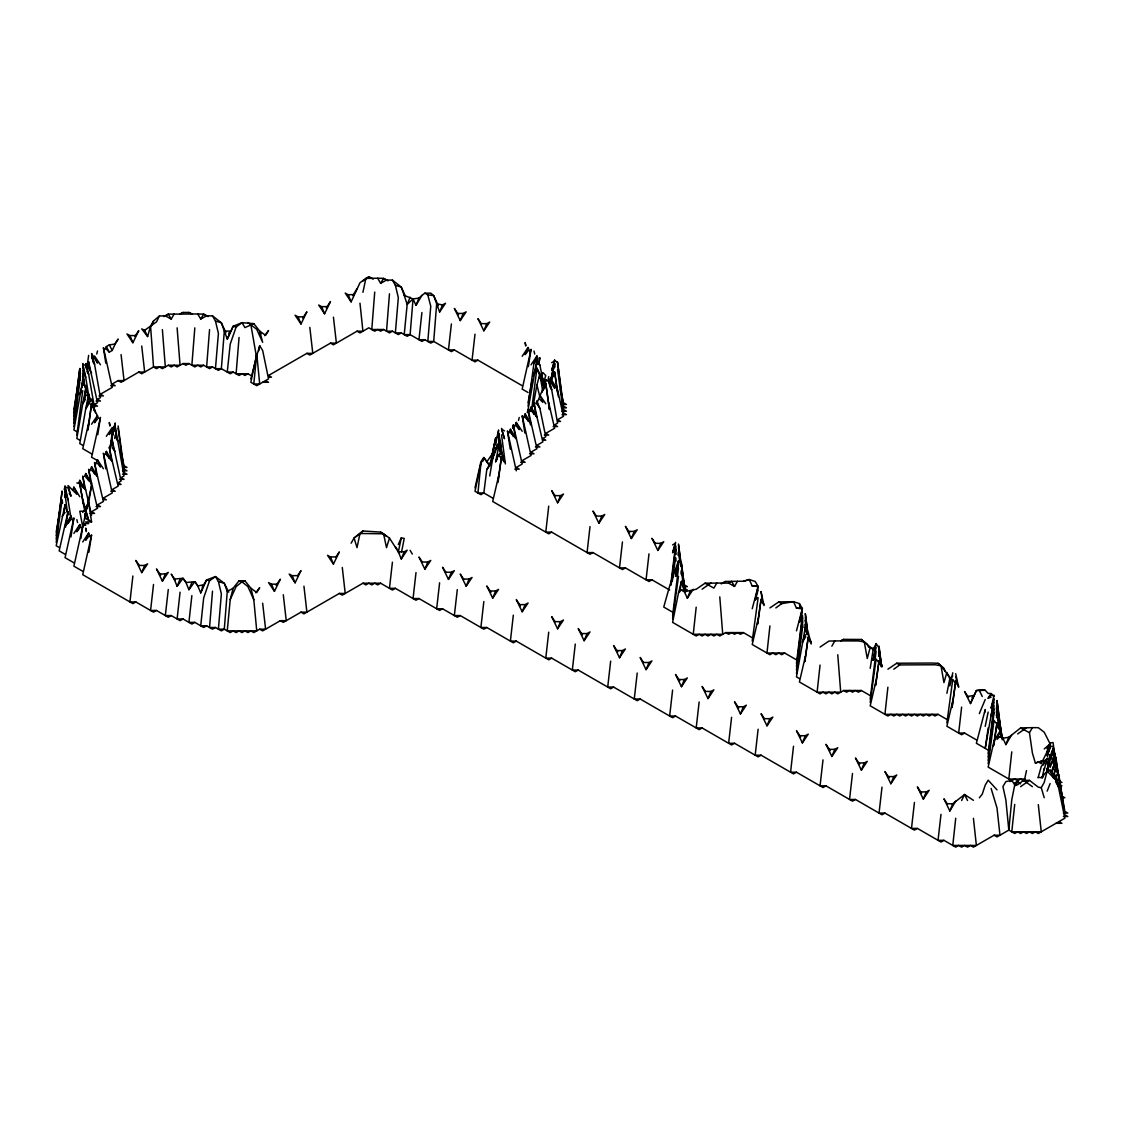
<?xml version="1.0" encoding="UTF-8"?>
<svg xmlns="http://www.w3.org/2000/svg" width="1124" height="1124" viewBox="0 0 1124 1124"><rect width="100%" height="100%" fill="white"/><g stroke="black" fill="none" stroke-linecap="round" stroke-linejoin="round"><path stroke-width="1.5" d="M202.194 587.206L206.619 579.942L215.457 576.57L224.308 583.328L227.259 591.435L224.308 629.187L221.358 630.887L215.457 627.487L209.556 627.487L212.506 591.168M194.817 327.843L191.867 365.258L203.669 365.258L209.556 368.672L212.506 366.958L218.407 370.372L221.358 368.672L224.308 331.074L221.358 322.827L212.506 315.872L206.619 315.844L200.718 319.075L197.768 313.975L168.277 314.144L163.851 316.575M209.556 329.571L206.619 366.958L212.506 366.958M374.728 292.085L371.777 329.501L383.565 329.501L389.466 332.915L392.417 331.201L398.317 334.615L401.268 332.915L407.169 336.315L410.119 334.615L413.056 298.914L404.219 295.415L401.268 287.084L392.417 280.115L386.516 280.087L380.614 283.318L377.664 278.218L365.876 278.401L359.975 282.77L351.124 301.864L345.223 293.097L348.173 294.713L354.074 294.614M389.466 293.814L386.516 331.201L392.417 331.201M239.061 337.453L236.11 373.772L247.898 373.772L250.849 375.472M233.16 588.189L230.209 599.584L227.259 630.887L256.75 630.887L253.799 599.668L250.849 588.203L244.948 580.771L239.061 580.771L233.16 588.189L227.259 591.435M256.75 353.99L253.799 383.987L259.7 383.987L256.75 353.99L250.849 382.286L256.75 385.701L268.552 378.886L262.651 350.449L259.7 345.728L257.241 354.06M480.889 463.664L475.002 491.258L480.889 494.672L483.84 492.972L486.79 469.593L489.741 465.757L483.84 457.538L480.889 463.664L477.939 492.972L483.84 492.972L492.691 498.072M1014.719 804.433L1011.769 831.816L1041.26 831.816L1038.309 804.644M421.907 312.556L418.957 339.715L424.858 339.715L430.759 343.129L433.709 341.429L436.66 303.845L433.709 295.612L430.759 293.167L424.858 293.167L421.907 295.429L418.957 298.099L416.006 305.321L413.056 298.914L418.957 298.099M696.192 607.185L693.241 634.301L722.732 634.301L719.781 596.872M769.926 625.913L766.975 653.03L784.664 653.03L796.466 659.83M820.056 665.085L817.106 692.187L840.71 692.187L837.759 654.772M887.89 687.214L884.939 714.33L938.034 714.33L946.886 719.43M955.723 818.272L952.773 845.431L976.377 845.431L973.426 818.328M1011.769 751.858L1008.818 779.03L1025.032 779.03M180.065 592.207L177.114 618.973L183.015 618.973L191.867 624.073L194.817 622.373L203.669 627.487L206.619 625.787L212.506 629.187L215.457 627.487M191.867 595.608L188.916 622.373L194.817 622.373M168.277 589.538L165.326 615.559L171.227 615.559L180.065 620.673L183.015 618.973M392.417 562.197L389.466 588.316L395.367 588.316L416.006 600.244L418.957 598.53L439.61 610.458L442.561 608.758L457.299 617.273L460.25 615.559L483.84 629.187L486.79 627.487L513.331 642.802L516.281 641.101L548.723 659.83L551.673 658.13L575.277 671.759L578.228 670.059L610.669 688.787L613.606 687.073L637.21 700.702L640.16 699.002L672.602 717.73L675.552 716.03L699.142 729.645L702.093 727.945L731.584 744.973L734.534 743.273L758.124 756.888L761.074 755.188L793.516 773.916L796.466 772.216L823.007 787.545L825.957 785.845L852.498 801.159L855.448 799.459L882.003 814.788L884.939 813.088L914.444 830.116L917.381 828.402L940.985 842.031L943.935 840.331L955.723 847.145L958.674 845.431L961.624 847.145L964.575 845.431L967.525 847.145L970.476 845.431L973.426 847.145L994.066 835.216L999.967 835.216L997.016 808.016L991.115 788.43M132.885 575.98L129.934 601.944L135.835 601.944L153.524 612.159L156.475 610.458L168.277 617.273L171.227 615.559M153.524 584.494L150.574 610.458L156.475 610.458M416.006 572.566L413.056 598.53L418.957 598.53M451.398 323.965L448.448 349.929L454.349 349.929L475.002 361.858L477.939 360.158L522.182 385.701M439.61 582.794L436.66 608.758L442.561 608.758M475.002 334.193L472.052 360.158L477.939 360.158M457.299 589.594L454.349 615.559L460.25 615.559M483.84 601.523L480.889 627.487L486.79 627.487M513.331 615.137L510.394 641.101L516.281 641.101M548.723 506.165L545.772 532.13L551.673 532.13L590.016 554.273L592.966 552.558L622.457 569.587L625.408 567.887L648.998 581.515L651.948 579.801L669.651 590.03M548.723 632.166L545.772 658.13L551.673 658.13M575.277 644.08L572.327 670.059L578.228 670.059M590.016 526.594L587.065 552.558L592.966 552.558M622.457 541.923L619.507 567.887L625.408 567.887M610.669 661.109L607.719 687.073L613.606 687.073M648.998 553.837L646.061 579.801L651.948 579.801M637.21 673.037L634.259 699.002L640.16 699.002M672.602 690.066L669.651 716.03L675.552 716.03M699.142 701.98L696.192 727.945L702.093 727.945M731.584 717.309L728.633 743.273L734.534 743.273M758.124 729.223L755.173 755.188L761.074 755.188M793.516 746.252L790.565 772.216L796.466 772.216M823.007 759.88L820.056 785.845L825.957 785.845M852.498 773.495L849.547 799.459L855.448 799.459M882.003 787.123L879.052 813.088L884.939 813.088M914.444 802.438L911.494 828.402L917.381 828.402M940.985 814.366L938.034 840.331L943.935 840.331M961.624 707.094L958.674 733.059L964.575 733.059L976.377 739.859M993.476 745.802L997.016 722.816L999.967 729.125L1001.147 736.037M73.889 416.344L79.79 368.63L80.422 373.744M64.63 492.804L65.052 489.39L68.002 499.815L70.812 516.829M73.889 419.744L79.79 371.875L80.422 377.004M73.889 423.158L79.79 375.444L80.422 380.558M81.897 387.232L82.74 380.39L84.005 384.872M84.426 399.287L85.691 389.059L86.534 392.009M670.705 584.873L675.552 545.562L676.184 550.69M796.466 663.244L802.367 615.362L802.789 618.79M796.466 666.644L802.367 618.776L802.789 622.19M796.466 670.059L802.367 622.345L803 627.445M804.896 627.304L805.318 623.876L806.948 631.576M803.843 639.387L804.264 635.987M804.686 632.573L805.318 627.473L806.161 630.409M870.201 699.002L876.102 651.302M878.631 652.847L879.052 649.419L881.16 666.518M878.631 656.416L879.052 653.002L882.003 666.869M988.165 753.487L994.066 705.605M988.165 756.888L994.066 709.019M988.165 760.302L994.066 712.602M996.384 709.033L997.016 703.905L1000.81 734.689M996.384 712.447L997.016 707.319L1000.388 734.674M996.384 715.847L997.016 710.719L999.334 729.532M1048.847 765.233L1050.111 754.977L1053.048 760.007L1056.56 771.219M56.2 538.944L62.101 491.483M87.588 402.842L88.641 394.355L89.906 399.118M87.798 430.014L91.592 403.825L98.673 418.409M114.55 428.314L115.182 423.214L109.983 447.619M114.76 430.014L115.182 426.614L124.033 475.944L121.083 477.644L124.033 479.344L119.608 479.344M497.96 481.156L501.543 456.555L504.493 461.5M536.092 367.014L536.935 360.214L539.885 365.005L544.1 386.558M671.126 584.93L675.552 549.214L676.184 554.315M672.602 615.559L678.503 567.943M757.492 624.185L761.074 599.415L764.025 604.501M804.686 661.643L808.268 637.041L811.219 641.987M875.47 685.485L879.052 660.715L882.003 665.801M951.93 707.614L955.723 681.144L958.674 686.244M996.595 717.786L997.016 714.386L999.967 729.125L997.438 725.373M64.616 497.37L65.052 493.914L67.229 511.223M531.905 407.759L536.935 368.152L544.311 388.272M678.053 555.256L678.503 551.8L679.809 562.183M681.004 573.999L681.439 570.528L684.066 591.308M56.2 535.53L62.101 491.076M73.889 412.944L79.79 368.475M73.889 426.558L79.79 382.076M76.839 435.072L82.74 390.604M796.466 673.459L802.367 628.99M88.051 429.719L91.592 403.825L94.542 410.836L91.592 399.301L88.641 401.9L85.691 408.967L79.79 443.587L82.74 445.287M110.11 448.195L112.231 432.585M497.89 436.056L498.592 430.843M498.002 482.491L501.543 456.555L503.313 460.742M528.083 406.129L533.984 363.038M545.07 384.97L545.772 379.757L548.723 381.71L551.673 389.663L557.574 423.158L554.624 424.858L557.574 426.558L553.149 426.558M752.223 641.101L758.124 597.715M757.773 623.722L761.074 599.415L763.294 604.052M804.967 661.249L808.268 637.041L810.629 642.633M870.201 702.402L876.102 659.015L880.036 664.256M875.736 685.022L879.052 660.715L881.258 665.338M946.886 722.844L952.773 679.472L954.74 682.085M952.183 707.179L955.723 681.144L958.674 687.326L955.723 673.697M988.165 763.702L994.066 720.372L995.752 722.873M56.2 542.344L62.101 499.758L62.565 503.159M114.718 428.244L115.182 424.83L109.281 434.595L112.231 427.499L106.344 436.295M114.718 438.458L115.182 435.058L118.132 441.381L116.446 438.866M672.25 581.445L675.552 557.532L676.016 560.96M672.602 618.973L678.503 576.373M993.953 744.959L997.016 722.816L1002.917 738.58L999.967 736.501L997.016 739.353L999.967 731.162L994.066 740.913L988.165 767.102L1011.769 780.73L1014.719 779.03L1017.656 780.73L1020.606 779.03L1023.557 780.73M86.984 367.239L88.641 355.423M539.408 377.72L539.885 374.362L542.555 390.168M1052.317 771.949L1053.048 766.807L1051.572 772.862M988.165 727.931L985.214 748.373L994.066 698.707L991.115 707.965L993.082 705.465M64.026 511.603L65.052 504.774L67.159 512.361M680.161 589.889L681.439 581.333L684.39 591.14L681.439 589.903L678.503 592.924L672.602 622.373L696.192 636.001L699.142 634.301L702.093 636.001L705.043 634.301L707.994 636.001L710.944 634.301L713.881 636.001L716.831 634.301L719.781 636.001L725.683 632.587L743.386 632.587L752.223 637.701M70.953 536.949L73.889 517.925L65.052 557.673L73.889 562.773M80.872 538.537L82.74 526.439L73.889 566.187L82.74 571.287M97.76 434.721L100.443 417.397L91.592 457.215L97.493 460.615M88.908 552.207L91.592 534.884L82.74 574.701L132.885 603.644L135.835 601.944M528.35 366.649L531.034 349.353L522.182 389.101L528.083 392.501M539.113 362.673L539.885 357.685L538.565 364.021M65.585 527.1L68.002 511.827L68.845 514.82M512.797 428.399L513.331 425.012L522.182 464.015L516.281 467.429L519.232 469.129L514.806 469.129M870.201 668.302L873.151 649.742L876.102 643.602L879.052 647.874L881.638 666.63L879.052 646.131M110.264 448.645L111.95 438.402M1046.599 772.16L1050.111 754.977L1055.352 766.456M489.741 475.972L492.691 458.395L495.642 448.378L498.592 443.362L500.236 451.075M258.857 350.702L259.7 345.728M73.889 409.529L78.02 385.293M78.61 381.837L79.2 378.381M56.2 532.13L60.036 509.622M60.626 506.165L61.216 502.709M76.839 482.899L79.79 483.77L82.74 499.59L88.641 520.215L85.691 511.041L88.641 502.653L91.592 485.371L82.74 527.016L79.79 511.181L85.691 511.308L88.641 502.653L91.592 521.915L85.691 521.915L88.641 523.615L82.74 523.615L85.691 525.315L82.74 525.315M528.083 402.715L532.214 379.505M532.804 376.189L533.394 372.873M533.099 406.41L536.935 384.815L539.885 374.362M875.118 655.573L873.151 660.28L876.102 643.602M562 407.829L566.426 407.829L563.475 406.129L557.574 362.729L554.624 360.116L550.69 381.556M544.311 387.921L545.772 379.757L542.836 390.379L544.803 387.485M483.222 460.91L483.84 457.538L489.741 465.757M984.596 712.953L985.214 709.581L976.377 743.273L988.165 750.087M1048.144 767.917L1047.161 771.022L1050.111 754.977M676.859 573.324L675.552 576.345L678.503 560.876L681.439 564.192L685.218 591.617M1047.484 756.719L1050.111 742.978L1050.575 746.406M401.591 551.856L404.219 538.438L401.268 537.876L398.317 544.536M490.106 464.198L495.642 438.093L496.063 441.521M1063.374 816.488L1067.8 816.488L1064.85 814.788L1058.949 775.448L1055.998 775.153L1064.85 818.188L1038.309 833.516L1035.359 831.816L1032.408 833.516L1029.458 831.816L1026.507 833.516L1023.557 831.816L1020.606 833.516L1017.656 831.816L1014.719 833.516L1008.818 830.116L1005.868 799.979L1002.917 786.533L1005.868 781.63L1011.769 780.295L1014.719 784.945L1011.769 799.782L1008.818 830.116L997.016 836.916L994.066 835.216M65.052 504.774L56.2 545.758L59.151 547.458M497.328 458.985L495.642 461.739L498.592 446.973L495.642 448.378M805.318 627.473L796.466 676.859L799.417 678.573M88.641 394.355L85.691 408.967L88.22 404.823M946.886 693.283L949.822 678.685L952.773 675.861M548.076 379.856L548.723 376.624M398.317 552.123L401.268 537.876M551.027 380.938L554.624 363.572L555.045 366.972M985.214 726.357L988.165 712.082M82.74 380.39L73.889 429.958L76.839 431.672M68.002 511.827L59.151 550.858L65.052 554.273M362.926 292.338L365.876 278.401L368.827 276.855L371.777 278.218M1042.131 778.061L1044.21 768.254M757.14 597.308L755.173 600.202L758.124 586.447L755.173 581.473L749.272 579.548L743.386 581.389M492.691 451.834L495.642 438.163L498.592 436.548L503.791 460.643M496.007 441.929L498.592 429.944M769.926 607.915L778.777 601.93L793.516 601.691L799.417 603.602L802.367 608.534L799.417 622.317L802.367 611.962M536.935 360.214L528.083 409.529L531.034 411.229M991.115 715.735L994.066 702.205M112.611 435.016L115.182 423.214M1024.301 780.73L1026.507 770.614M1047.161 771.022L1053.048 748.696L1055.998 758.208L1058.949 778.834M949.836 686.019L952.773 672.798M475.002 487.858L480.889 461.739L483.84 457.538M554.624 363.572L550.577 381.233M1053.427 777.724L1055.998 766.498L1053.048 768.001L1051.783 772.68M88.641 423.228L82.74 448.701L91.592 453.801M991.115 707.965L994.066 695.222M498.592 476.084L492.691 501.487L548.723 533.83L551.673 532.13M758.124 619.113L752.223 644.516L769.926 654.73L772.876 653.03L775.827 654.73L778.777 653.03L781.714 654.73L784.664 653.03M805.318 656.571L799.417 681.973L820.056 693.887L823.007 692.187L825.957 693.887L828.908 692.187L831.858 693.887L834.809 692.187L837.759 693.887L843.66 690.487L861.349 690.487L870.201 695.587M873.151 660.28L876.102 647.635M876.102 680.413L870.201 705.816L887.89 716.03L890.84 714.33L893.791 716.03L896.741 714.33L899.692 716.03L902.642 714.33L905.593 716.03L908.543 714.33L911.494 716.03L914.444 714.33L917.381 716.03L920.331 714.33L923.282 716.03L926.232 714.33L929.183 716.03L932.133 714.33L935.084 716.03L938.034 714.33M952.773 700.842L946.886 726.245L961.624 734.759L964.575 733.059M675.552 576.345L678.503 564.15M96.748 354.032L97.493 350.997M518.501 420.46L519.232 417.468M1043.423 764.994L1044.21 761.791L1047.161 758.447L1044.21 769.828M491.427 457.538L495.642 441.479L496.063 444.921M250.849 378.886L256.75 355.732M678.503 592.924L681.439 581.333M64.209 489.39L65.052 486.144L68.002 499.815M541.993 392.29L545.772 383.41L549.566 409.586M752.223 608.716L758.124 586.447L752.223 586.04L749.272 579.548L743.386 581.22L725.683 581.473L722.732 583.019L705.043 583.201L696.192 589.243L684.39 591.772L681.439 589.903M796.466 630.845L802.367 608.576L796.466 608.182L793.516 601.691L781.714 603.63L778.777 601.93M1053.048 777.555L1055.998 766.498L1058.949 775.448M512.488 428.019L513.331 425.012L514.947 435.185M527.24 412.705L528.083 409.684L536.935 448.701L531.034 452.101L533.984 453.801L529.559 453.801M1038.084 777.822L1041.26 766.484L1047.161 758.447M110.124 447.717L112.231 440.229L121.083 481.044L118.132 482.744L121.083 484.458L118.132 484.458M497.749 436.168L498.592 433.176L501.543 447.029M147.623 336.554L144.673 330.287L141.722 328.896L147.623 336.554L150.574 326.143L153.524 320.972L159.425 315.942L165.326 315.844L168.277 314.144L171.227 319.075L174.178 313.975M675.552 542.33L672.602 552.783L675.552 543.229L672.602 544.915M678.503 560.876L669.651 586.011L663.75 607.044L672.602 612.159M554.624 360.116L551.673 370.442L554.624 361.029L551.673 362.687M82.74 383.958L79.79 394.271L81.476 391.756M86.955 367.745L88.641 361.9L97.493 402.715L94.542 404.429L97.493 406.129L94.542 406.129M755.173 600.202L758.124 590.002M113.707 431.658L115.182 426.614L116.657 438.529M1042.735 777.611L1043.718 774.281M112.231 434.398L115.182 424.83M362.926 530.978L359.975 533.563L357.025 547.655L354.074 538.031L359.975 533.563L365.876 533.549L383.565 533.816L389.466 538.115L386.516 547.683L383.565 533.816L380.614 532.116L362.926 530.978L354.074 538.031L351.124 543.201M543.328 383.41L545.772 375.599L542.836 372.508L541.361 374.784M1052.064 755.497L1053.048 752.392L1055.998 758.208M678.503 562.323L675.552 571.161L678.503 564.754L675.552 571.329L677.519 568.955M1055.506 759.894L1053.048 742.571L1050.111 742.992L1047.161 748.935L1050.111 743.863L1044.21 732.202L1038.309 727.678L1032.408 727.649L1029.458 732.679L1032.408 753.08L1035.359 763.041L1038.309 762.03L1041.26 763.561L1047.161 751.647L1050.111 742.978M1047.161 751.647L1050.111 742.992M264.618 335.669L268.552 330.54L265.601 335.373L259.7 331.074L253.799 323.628L241.997 322.672L236.11 327.042L230.209 344.169L227.259 372.072L233.16 372.072L239.061 375.472L241.997 373.772L244.948 375.472L247.898 373.772M262.651 603.223L265.601 629.187L259.7 629.187L253.799 632.587L250.849 630.887L247.898 632.587L244.948 630.887L241.997 632.587L239.061 630.887L236.11 632.587L233.16 630.887L230.209 632.587L224.308 629.187L218.407 629.187L221.358 593.908L218.407 581.572L215.457 576.57L209.556 580.757L203.669 597.87L200.718 625.787L206.619 625.787M537.525 401.661L542.836 389.087M197.768 585.927L200.718 592.868L203.669 584.803L197.768 585.927L194.817 581.67L185.966 582.541L183.015 578.256L174.178 579.071L171.227 574.111L175.147 579.928M968.509 697.33L964.575 691.541L970.476 703.54L976.377 690.543L982.278 689.658L985.214 690.291L988.165 693.424L991.115 693.55L994.066 696.121L991.115 694.983L988.165 698.201L991.115 697.161M228.734 333.364L230.209 331.074L224.308 331.074L227.259 339.055L233.16 326.241L241.997 322.672L244.948 327.604L253.799 323.628M549.903 381.275L553.64 371.679M1055.576 758.672L1053.048 748.696L1047.161 764.081L1050.111 757.604M1050.111 748.008L1047.161 755.637L1050.111 746.533L1053.048 746.476L1055.675 758.798M1047.161 791.141L1050.111 783.569M490.921 462.821L498.592 443.362M1050.111 767.425L1053.048 760.007L1054.368 766.385M999.967 736.501L1002.917 738.229L1005.868 744.622L1008.818 737.274L1020.606 727.931L1032.408 727.649M549.903 382.286L554.624 372.002L558.361 396.674M684.39 591.772L687.34 598.207L690.291 590.915M95.723 464.212L97.493 459.885L103.394 468.722M410.119 297.2L407.169 304.435L404.219 334.615L410.119 334.615L421.907 341.429L424.858 339.715M514.511 426.755L516.281 422.413L522.182 431.265M947.307 803.829L943.935 798.813L949.836 810.966L952.773 803.73L964.575 794.513L973.426 800.316M401.268 558.979L404.219 551.786L407.169 550.198L401.268 558.979L398.317 551.814L389.466 538.115M135.835 335.57L129.934 335.57L126.984 333.969L132.885 342.736L138.786 330.625L134.852 336.427M78.61 483.236L79.79 480.369L85.691 490.036L91.592 515.101M84.511 476.436L85.691 473.555L91.592 483.222L97.493 508.287L91.592 511.701L94.542 513.401L90.117 513.401M70.953 516.127L65.052 525.793L68.002 523.306L70.953 516.127L72.723 520.384M89.822 471.054L91.592 466.755L97.493 476.421L103.394 501.487L97.493 504.887L100.443 506.587L96.018 506.587M80.97 527.451L79.79 524.585L76.839 531.75L79.79 527.985M90.412 537.384L88.641 533.099L85.691 540.251L88.641 536.499M141.722 572.608L144.673 565.442L147.623 563.841L141.722 572.608L135.835 560.426L139.207 565.442M162.376 581.122L165.326 573.957L168.277 572.411L162.376 581.122L156.475 568.941L160.69 575.207M174.178 579.071L177.114 586.307L180.065 579.127M185.966 582.541L188.916 589.707L191.867 582.541M303.944 316.842L298.043 316.842L295.092 315.24L300.993 324.007L306.894 311.826L302.679 318.092M327.534 306.627L321.633 306.627L318.682 305.026L324.583 313.793L330.484 301.611L326.269 307.878M277.389 584.171L271.502 584.171L268.552 582.569L274.453 591.336L280.34 579.155L276.125 585.421M298.043 575.657L292.142 575.657L289.191 574.055L295.092 582.822L300.993 570.641L297.621 575.657M336.385 556.928L330.484 556.928L327.534 555.326L333.435 564.093L339.336 551.912L335.964 556.928M460.25 320.607L463.2 313.441L466.151 311.826L460.25 320.607L454.349 308.426L458.564 314.692M483.84 330.821L486.79 323.656L489.741 322.04L483.84 330.821L477.939 318.64L481.311 323.656M424.858 569.208L427.808 562.042L430.759 560.426L424.858 569.208L418.957 557.026L422.329 562.042M529.854 351.798L528.083 347.499L525.133 354.65L528.083 350.899M538.115 358.879L536.935 356.013L533.984 363.164L536.935 359.385M448.448 579.422L451.398 572.257L454.349 570.655L448.448 579.422L442.561 567.241L445.919 572.257M529.264 411.454L531.034 407.155L536.935 416.821L542.836 441.887L536.935 445.287L539.885 446.987L535.46 446.987M466.151 586.222L469.101 579.071L472.052 577.455L466.151 586.222L460.25 574.055L463.622 579.071M492.691 598.151L495.642 590.985L498.592 589.383L492.691 598.151L486.79 585.969L491.005 592.236M557.574 502.793L560.525 495.628L563.475 494.026L557.574 502.793L551.673 490.612L555.045 495.628M522.182 611.765L525.133 604.614L528.083 602.998L522.182 611.765L516.281 599.598L520.496 605.864M598.867 523.222L601.818 516.071L604.768 514.455L598.867 523.222L592.966 511.055L596.338 516.057M557.574 628.794L560.525 621.642L563.475 620.027L557.574 628.794L551.673 616.626L555.045 621.628M584.115 640.722L587.065 633.557L590.016 631.941L584.115 640.722L578.228 628.541L582.429 634.807M631.309 538.551L634.259 531.385L637.21 529.783L631.309 538.551L625.408 526.369L629.623 532.636M657.849 550.465L660.8 543.313L663.75 541.698L657.849 550.465L651.948 538.298L655.32 543.313M619.507 657.751L622.457 650.585L625.408 648.969L619.507 657.751L613.606 645.569L617.821 651.836M646.061 669.665L648.998 662.5L651.948 660.898L646.061 669.665L640.16 657.484L643.532 662.5M681.439 686.694L684.39 679.528L687.34 677.927L681.439 686.694L675.552 674.512L679.767 680.779M707.994 698.608L710.944 691.443L713.881 689.841L707.994 698.608L702.093 686.441L705.465 691.443M740.435 713.937L743.386 706.771L746.336 705.169L740.435 713.937L734.534 701.755L738.749 708.022M766.975 725.851L769.926 718.686L772.876 717.084L766.975 725.851L761.074 713.684L764.446 718.686M802.367 742.88L805.318 735.714L808.268 734.113L802.367 742.88L796.466 730.698L800.681 736.965M831.858 756.508L834.809 749.343L837.759 747.727L831.858 756.508L825.957 744.327L830.172 750.593M861.349 770.123L864.3 762.957L867.25 761.355L861.349 770.123L855.448 757.955L859.663 764.208M890.84 783.751L893.791 776.586L896.741 774.97L890.84 783.751L884.939 771.57L889.154 777.836M923.282 799.066L926.232 791.914L929.183 790.298L923.282 799.066L917.381 786.898L921.596 793.165M72.723 490.008L73.889 487.184L79.79 496.724M105.164 454.265L106.344 451.427L112.231 461.093L118.132 486.158L112.231 489.558L115.182 491.258L110.756 491.258M439.61 311.994L442.561 304.899L445.497 303.311L439.61 311.994L436.66 303.845L442.561 304.899M508.624 433.555L510.394 429.284L516.281 438.95L510.394 432.628M523.362 418.226L525.133 413.969L531.034 423.636L525.133 417.313M495.642 461.739L498.592 454.686L501.543 452.073L504.072 461.908M979.327 713.614L985.214 699.507M542.836 390.379L545.772 383.41L549.313 409.305M549.903 384.085L554.624 372.002L557.462 392.473M151.557 325.328L153.524 320.972M535.755 403.685L536.935 401.085L539.885 408.405L545.772 436.772L542.836 438.472L545.772 440.187L542.836 440.187M230.209 599.584L236.11 586.602L241.997 581.825L244.948 580.771M970.476 703.54L976.377 690.543L985.214 690.291M200.718 592.868L206.619 579.942L209.556 580.757M105.164 349.157L106.344 346.585L109.281 344.885L115.182 344.028L118.132 339.069L114.76 344.127M106.344 349.128L109.281 352.149L112.231 350.449L115.182 344.028M227.259 339.055L233.16 326.241L236.11 327.042M961.624 800.527L964.575 794.513L967.525 800.527M159.425 315.942L156.475 321.914L144.673 330.287M486.79 469.593L492.691 458.395M1015.45 785.634L1017.656 781.447L1020.606 783.807M1044.21 797.717L1041.26 787.713L1044.21 782.416L1047.161 771.176L1050.111 770.165L1055.998 780.281L1058.949 787.741L1055.576 781.616M831.858 646.174L834.809 640.905L858.399 640.933L864.3 641.944L873.151 649.742M1051.572 754.991L1053.048 752.392L1055.998 767.889M716.831 583.019L713.881 588.105L705.043 583.201M722.732 583.019L728.633 583.173L734.534 586.405L737.485 581.305M416.006 305.321L421.907 295.429M1005.868 744.622L1011.769 734.717M200.718 319.075L203.669 314.144L208.081 316.575M352.81 295.626L357.025 288.601M380.614 283.318L383.565 278.387L387.991 280.817M949.836 810.966L955.723 801.131M85.269 399.582L82.74 403.769L76.839 438.472L79.79 440.187M82.74 512.432L88.641 502.653M89.906 402.069L91.592 399.301M499.014 456.218L501.543 452.073M805.739 636.704L802.367 642.24L805.318 635.172L808.268 632.559L811.219 644.038M971.951 697.849L973.426 695.475L967.525 696.543M988.165 698.201L991.115 693.55M1015.45 784.805L1017.656 781.447L1014.719 782.796M687.34 598.207L693.241 589.285M73.889 533.422L79.79 524.585M82.74 541.937L88.641 533.099M531.034 364.85L536.935 356.013M535.67 371.313L533.984 373.842L536.935 363.375L539.885 365.005M486.79 461.978L492.691 453.197M522.182 356.266L528.083 347.499M1047.161 768.746L1053.048 760.007L1053.961 766.863M91.592 424.198L97.493 415.515L94.542 422.75L97.493 419.013M551.673 377.875L554.624 373.744M177.114 586.307L183.015 578.256L185.966 582.288M188.916 589.707L194.817 581.67L197.768 585.646M255.766 592.784L259.7 587.655L256.75 592.503L250.849 588.203M68.002 523.306L70.953 519.471M979.327 797.829L982.278 794.092L985.214 785.198L988.165 780.182L997.016 789.863M62.101 516.239L65.052 512.544M413.056 298.914L407.169 304.435L404.219 295.415M1044.21 748.963L1050.111 743.863M1041.26 787.713L1038.309 787.165L1029.458 780.365L1023.557 780.337L1017.656 784.763L1014.719 784.945M1029.458 780.365L1020.606 786.688M775.827 607.929L781.714 603.63M945.242 671.351L943.935 668.26L938.034 663.301L932.133 663.048L896.741 663.23L887.89 669.216M893.791 669.23L899.692 664.93L935.084 664.762L940.985 665.801L951.087 678.966M1017.656 733.944L1026.507 727.748M362.926 281L368.827 276.855L373.252 279.145M702.093 589.201L710.944 583.019M1009.802 781.63L1011.769 780.295M1047.751 771.71L1050.111 770.165L1053.048 777.021M728.633 583.173L731.584 581.319L734.534 586.405M121.083 354.622L124.033 380.586L118.132 380.586L112.231 383.987L115.182 385.701L110.756 385.701M141.722 346.037L144.673 372.072L138.786 372.072L121.083 382.286L118.132 380.586M177.114 327.843L180.065 365.258L168.277 365.258L162.376 368.672L159.425 366.958L156.475 368.672L153.524 366.958L150.574 326.143M203.669 365.258L200.718 366.958L197.768 365.258L194.817 366.958L188.916 363.558L183.015 363.558L177.114 366.958L174.178 365.258L171.227 366.958L168.277 365.258M188.916 363.558L185.966 365.258L183.015 363.558M233.16 372.072L230.209 373.772L221.358 368.672L215.457 368.672L218.407 333.392L215.457 321.028L212.506 315.872M309.831 327.379L312.781 353.343L306.894 353.343L268.552 375.472L271.502 377.186L268.552 377.186M333.435 317.165L336.385 343.129L330.484 343.129L309.831 355.043L306.894 353.343M359.975 303.213L362.926 331.201L357.025 331.201L333.435 344.829L330.484 343.129M383.565 329.501L380.614 331.201L377.664 329.501L374.728 331.201L368.827 327.801L359.975 332.915L357.025 331.201M454.349 349.929L451.398 351.643L433.709 341.429L427.808 341.429L430.759 306.234L427.808 294.881L424.858 293.167M283.29 594.708L286.241 620.673L280.34 620.673L262.651 630.887L259.7 629.187M303.944 586.194L306.894 612.159L300.993 612.159L283.29 622.373L280.34 620.673M342.286 567.465L345.223 593.43L339.336 593.43L303.944 613.859L300.993 612.159M395.367 588.316L392.417 590.03L380.614 583.216L362.926 583.216L342.286 595.13L339.336 593.43M380.614 583.216L377.664 584.916L374.728 583.216L371.777 584.916L368.827 583.216L365.876 584.916L362.926 583.216M743.386 632.587L740.435 634.301L737.485 632.587L734.534 634.301L731.584 632.587L728.633 634.301L725.683 632.587M861.349 690.487L858.399 692.187L855.448 690.487L852.498 692.187L849.547 690.487L846.611 692.187L843.66 690.487M820.056 647.073L828.908 641.087L834.809 640.905M183.015 312.444L180.065 314.06L183.015 312.444L188.916 312.444L191.867 313.975L188.916 312.444M721.257 583.89L725.683 581.473M840.71 640.975L843.66 639.373L861.349 639.458L867.25 644.333L868.726 647.368M840.71 640.905L843.66 639.373M1035.359 763.041L1044.21 760.386L1038.309 762.03M1002.917 738.229L1008.818 737.274M946.886 803.829L952.773 803.73M398.317 551.814L404.219 551.786M457.299 313.441L463.2 313.441M480.889 323.656L486.79 323.656M401.268 332.915L395.367 332.915L398.317 297.635L395.367 285.271L392.417 280.115M262.651 382.286L268.552 382.286L265.601 380.586M98.968 395.915L103.394 395.915L100.443 394.201L112.231 387.401L103.394 347.583L105.796 363.178M96.018 401.015L100.443 401.015L97.493 399.315L100.443 397.615L94.542 364.19L91.592 353.582L97.493 363.08L94.542 355.985L100.443 364.78M562 404.429L566.426 404.429L563.475 402.715L560.328 389.171M562 411.229L566.426 411.229L563.475 409.529L557.574 362.012M562 414.644L566.426 414.644L563.475 412.944L557.574 369.613M557.574 421.458L560.525 421.458L557.574 419.744L563.475 416.344L557.574 390.14L551.673 380.038L554.624 388.412L548.723 378.788L549.678 385.616M544.311 435.072L548.723 435.072L545.772 433.372L554.624 428.258L548.723 402.799M520.707 462.315L525.133 462.315L522.182 460.615L531.034 455.501L522.182 415.754L524.866 433.049M122.558 467.429L126.984 467.429L124.033 465.729L120.718 450.977M122.558 470.83L126.984 470.83L124.033 469.129L118.132 425.968M122.558 474.23L126.984 474.23L124.033 472.53L118.132 428.244M554.624 495.628L560.525 495.628M103.394 499.773L106.344 499.773L103.394 498.072L112.231 492.972L103.394 453.225L105.796 468.778M595.917 516.071L601.818 516.071M628.358 531.385L634.259 531.385M654.899 543.313L660.8 543.313M421.907 562.042L427.808 562.042M138.786 565.442L144.673 565.442M445.497 572.257L451.398 572.257M159.425 573.957L165.326 573.957M463.2 579.071L469.101 579.071M684.39 586.616L687.34 586.616L684.39 584.916L682.816 578.143M684.39 590.03L687.34 590.03L684.39 588.316L681.804 569.222M489.741 590.985L495.642 590.985M519.232 604.614L525.133 604.614M554.624 621.642L560.525 621.642M581.164 633.557L587.065 633.557M616.556 650.585L622.457 650.585M643.111 662.5L648.998 662.5M678.503 679.528L684.39 679.528M705.043 691.443L710.944 691.443M737.485 706.771L743.386 706.771M764.025 718.686L769.926 718.686M799.417 735.714L805.318 735.714M828.908 749.343L834.809 749.343M858.399 762.957L864.3 762.957M887.89 776.586L893.791 776.586M1058.949 782.43L1061.899 782.43L1058.949 780.73M1058.949 785.845L1061.899 785.845L1058.949 784.131M920.331 791.914L926.232 791.914M1061.899 797.759L1064.85 797.759L1061.899 796.059L1055.998 760.344M1063.374 813.088L1067.8 813.088L1064.85 811.373L1058.949 777.063L1055.998 766.498L1056.434 769.954M1055.998 823.302L1061.899 823.302L1058.949 821.602M377.664 278.218L383.565 278.387L386.516 280.087M197.768 313.975L203.669 314.144L206.619 315.844M758.124 586.405L752.223 586.04M802.367 608.534L796.466 608.182M427.808 294.881L433.709 295.612L438.29 305.63M1038.309 777.302L1041.26 777.696L1047.161 771.176L1055.998 780.281M65.052 487.043L68.002 487.83L70.953 495.965L69.266 493.422M82.74 364.499L85.691 365.3L88.641 374.25L94.542 407.829M218.407 581.572L224.308 583.328L228.734 592.207M395.367 285.271L401.268 287.084L405.202 295.724M215.457 321.028L221.358 322.827L225.952 332.802M874.627 648.857L870.201 647.466L867.25 658.509L864.3 641.944L861.349 639.458M239.061 580.771L241.997 581.825L247.898 586.602L253.799 599.668M1029.458 732.679L1020.606 727.931M165.326 315.844L171.227 319.075M896.741 663.23L899.692 664.93M138.786 372.072L141.722 373.772L153.524 366.958L165.326 366.958L162.376 329.585M85.129 515.199L85.691 518.501L91.592 521.915M501.543 429.143L504.493 430.885M1032.408 786.702L1023.557 780.337M247.898 322.518L256.75 329.36L262.651 342.286L259.7 331.074L260.88 333.94M380.614 532.116L386.516 536.401M531.034 410.555L536.935 416.821L533.984 402.884L536.12 416.442M106.344 454.77L112.231 461.093L109.281 447.127L111.431 460.7M91.592 470.155L97.493 476.421L94.542 462.47L96.692 476.042M85.691 476.969L91.592 483.222L88.641 469.284L89.976 477.756M83.162 503.622L79.79 483.77L85.691 490.036L82.74 476.098L84.356 486.271M938.034 663.301L940.985 665.801L943.935 682.591L946.886 672.447L949.822 678.685M539.885 399.371L542.836 402.378L539.885 395.156L545.772 403.769M112.231 447.844L115.182 451.539M516.281 425.884L519.232 429.579L516.281 422.413M97.493 463.341L100.443 467.036L97.493 459.885M536.935 368.152L544.803 384.338M395.367 546.714L399.582 552.952M92.856 361.689L94.542 364.19L91.592 356.982M498.592 454.686L500.278 457.215M88.641 401.9L90.327 404.457M536.935 403.825L539.885 408.405M86.407 368.77L85.691 363.684L91.592 373.112M86.955 371.468L88.641 374.25L85.691 363.684M549.987 386.839L551.673 389.663L548.723 378.788M410.119 550.353L412.325 554.062M109.281 344.885L112.231 350.449M106.344 346.585L109.281 352.149M979.327 690.445L982.278 696.501M545.772 385.462L541.066 374.517M348.173 294.713L351.124 301.864M321.633 306.627L324.583 313.793M298.043 316.842L300.993 324.007M330.484 556.928L333.435 564.093M292.142 575.657L295.092 582.822M271.502 584.171L274.453 591.336M129.934 335.57L132.885 342.736M79.79 480.369L82.74 487.535M73.889 487.184L76.839 494.321L68.002 485.554L70.953 495.965M531.034 407.155L533.984 414.334M525.133 413.969L528.083 421.135M510.394 429.284L513.331 436.463M106.344 451.427L109.281 458.592M91.592 466.755L94.542 473.921M85.691 473.555L88.641 480.735M502.035 430.745L504.493 438.725L501.543 428.413M1055.998 766.933L1058.949 777.063M498.592 446.973L499.857 451.37M82.74 366.761L85.691 377.228L88.782 395.929M542.836 381.795L543.679 384.886M94.542 409.515L95.385 412.733M89.906 398.908L88.641 393.99L85.691 395.718L82.74 403.769L85.691 389.059L86.112 392.473M533.984 351.053L534.715 354.06M86.436 531.146L85.691 528.139L86.225 531.596M76.839 519.625L77.584 522.632M525.877 345.518L525.133 342.483L525.667 345.939M516.281 470.83L507.444 430.928L510.254 449.193M110.026 425.546L109.281 422.512L109.829 425.968M536.935 384.815L539.885 397.053M85.691 377.228L82.74 363.544L83.373 368.658M761.074 591.87L764.025 605.583M85.691 385.658L87.531 394.229M82.74 376.976L85.031 387.766M1056.981 770.895L1057.642 774.169M682.76 579.759L683.406 583.173L682.914 579.801M684.066 586.587L684.727 590.002M256.75 358.416L250.849 324.611M536.935 401.085L537.525 404.485M997.578 710.213L998.14 713.501M998.702 716.803L1002.355 738.271M805.318 620.012L805.88 623.314M806.442 626.63L807.847 634.891M528.083 409.684L529.418 418.17M529.966 421.556L530.5 424.942M90.524 481.156L91.058 484.542M82.74 499.59L84.089 508.188M84.89 513.345L85.691 518.501M112.231 440.229L113.524 448.729M88.641 361.9L89.667 368.7M1059.44 782.276L1059.932 785.704M1060.424 789.146L1060.916 792.589M1055.998 763.351L1056.49 766.821M1055.998 775.153L1056.743 780.323M997.016 722.816L997.719 727.931M955.962 676.774L956.44 680.189M91.592 353.582L92.294 358.654M678.503 544.929L681.327 565.751M805.318 613.662L808.044 634.189M761.074 591.533L762.212 600.076M997.016 700.477L1002.229 739.845M501.543 434.862L505.393 463.945M85.691 385.476L86.604 392.318M997.016 700.659L1001.442 736.445M805.318 613.83L807.847 634.273M805.318 617.076L807.215 632.461M805.318 620.476L806.793 632.447M799.417 603.602L799.838 607.016M681.439 562.745L685.022 591.716M681.439 566.004L684.6 591.646M678.503 544.03L681.228 566.173M681.65 569.587L682.282 574.687M678.503 547.276L680.807 566.074M498.592 433.176L499.225 438.304M498.592 439.948L500.068 451.918M82.74 370.175L84.637 385.56M82.74 373.575L84.216 385.546M65.052 486.144L66.105 494.658M1053.048 752.392L1054.312 762.845M1053.048 748.696L1053.862 755.454"/></g></svg>
